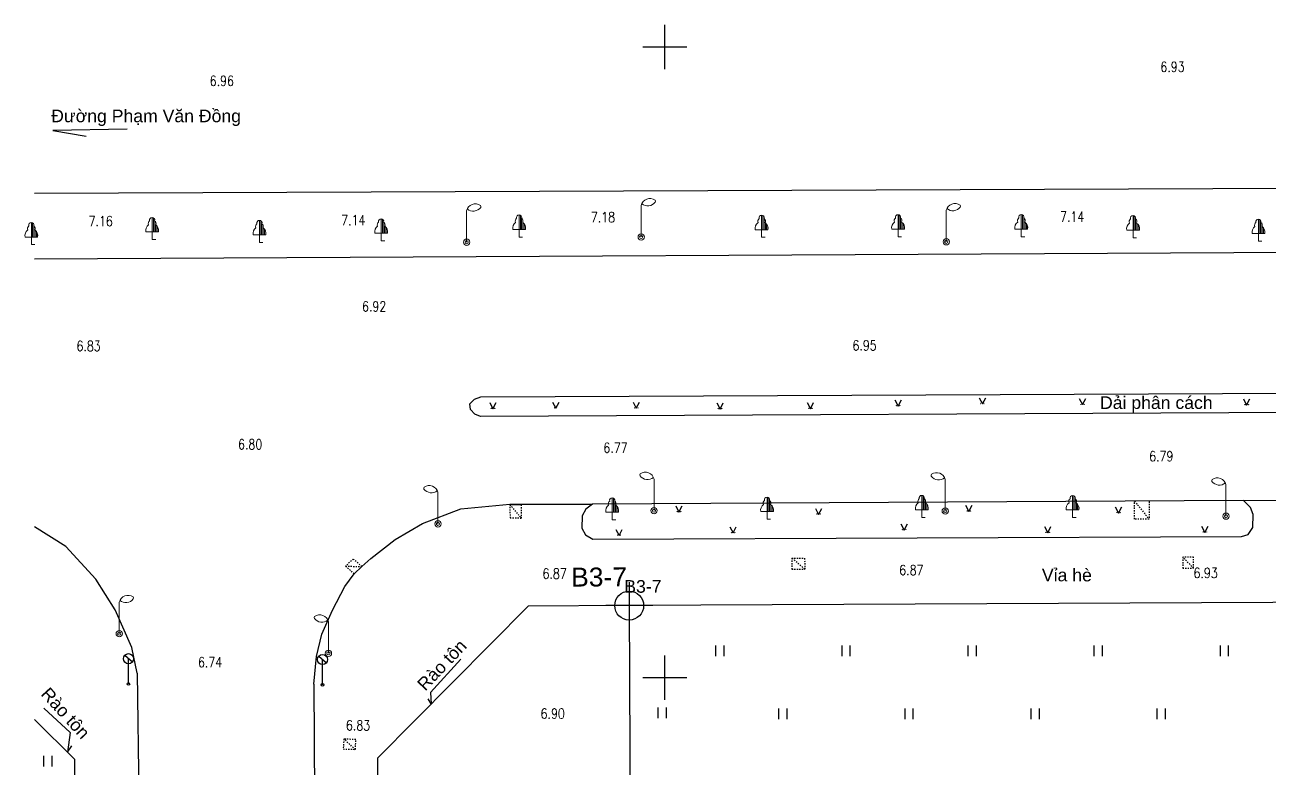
# Model space of a CAD drawing. Header units: millimetres. Extents: x 581430 to 583682, y 2329840 to 2330113.
# Drawn here: x 583337 to 583435.6, y 2330042.8 to 2330101.7 of the extents above; entities that cross this region are included whole.
import ezdxf
from ezdxf.enums import TextEntityAlignment as Align
from ezdxf.xclip import XClip

# ---------------------------------------------------------------- set-up
doc = ezdxf.new("R2010")
doc.units = ezdxf.units.MM
doc.header["$LTSCALE"] = 0.001
doc.header["$MEASUREMENT"] = 0
doc.header["$XCLIPFRAME"] = 0
doc.linetypes.add('NETNHA500', pattern=[0.75, 0.5, -0.25])
for name, color, linetype in [('CHUGIAI', 250, 'Continuous'), ('Existing map', 250, 'Continuous'), ('new block$0$giao thong chuan 28 06$0$giao thong chuan$0$giao thongsua theo ssd$0$giao thong canh quan$0$giao thong$0$CHUTHICH', 7, 'Continuous'), ('Red line', 1, 'Continuous'), ('TOA DO', 7, 'Continuous')]:
    doc.layers.add(name, color=color, linetype=linetype)
doc.layers.add('KYHIEU', color=250, linetype='Continuous', lineweight=0)
doc.layers.add('new block$0$giao thong chuan 28 06$0$giao thong chuan$0$giao thongsua theo ssd$0$giao thong canh quan$0$giao thong$0$TOADO', color=7, linetype='Continuous', lineweight=35)
doc.styles.add('CHU', font='', dxfattribs={"height": 1.5})
doc.styles.add('DC', font='romans.shx', dxfattribs={"width": 0.8, "height": 0.8})
doc.styles.add('new block$0$giao thong chuan 28 06$0$giao thong chuan$0$giao thongsua theo ssd$0$giao thong canh quan$0$giao thong$0$VNARIALNARROW', font='')
doc.styles.get('CHU').set_extended_font_data('.VnArial')
doc.styles.get('new block$0$giao thong chuan 28 06$0$giao thong chuan$0$giao thongsua theo ssd$0$giao thong canh quan$0$giao thong$0$VNARIALNARROW').set_extended_font_data('.VnArialH', bold=True)

# ---------------------------------------------------------------- blocks, each defined once
blk = doc.blocks.new('CAYLR')
at = {"layer": 'KYHIEU'}
for points in [[(0, 1.75, 0.497303), (-0.198201, 1.488681, 0.339551), (-0.284941, 1.163565, 0.289175), (-0.5, 0.602359)], [(0, 1.75, -0.497303), (0.198201, 1.488681, -0.339551), (0.284941, 1.163565, -0.289175), (0.5, 0.602359)]]:
    blk.add_lwpolyline(points, format="xyb", dxfattribs=at)
for points in [[(0, 0), (0, 1.75)], [(0.1, 0.602359), (0.1, 1.724173)], [(0.2, 0.602359), (0.2, 1.487287)], [(0.3, 0.602359), (0.3, 1.151908)], [(0.4, 0.602359), (0.4, 1.04811)], [(-0.5, 0.602359), (0.5, 0.602359)], [(0, 0), (0.280275, -0.001587)], [(0.5, 0.602359), (0.5, 0.822811)]]:
    blk.add_lwpolyline(points, dxfattribs=at)
blk = doc.blocks.new('DEN-P')
at = {"layer": 'KYHIEU'}
for points in [[(1.097, 2.919, 0.523652), (0, 2.5, 0.549376)], [(0.048, 2.635, 0.420531), (1.114, 2.755, 0.572241)]]:
    blk.add_lwpolyline(points, format="xyb", dxfattribs=at)
blk.add_lwpolyline([(0, 0), (0, 2.5)], dxfattribs=at)
for radius in [0.25, 0.125]:
    blk.add_circle((0, 0), radius, dxfattribs=at)
blk.add_arc((0.949, 2.821), 0.178, 338.08956, 33.4085, dxfattribs=at)
blk = doc.blocks.new('DEN-T')
at = {"layer": 'KYHIEU'}
for points in [[(-1.097, 2.919, -0.523652), (0, 2.5, -0.549376)], [(-0.048, 2.635, -0.420531), (-1.114, 2.755, -0.572241)]]:
    blk.add_lwpolyline(points, format="xyb", dxfattribs=at)
blk.add_lwpolyline([(0, 0), (0, 2.5)], dxfattribs=at)
for radius in [0.25, 0.125]:
    blk.add_circle((0, 0), radius, dxfattribs=at)
blk.add_arc((-0.949, 2.821), 0.178, 146.5915, 201.91044, dxfattribs=at)
blk = doc.blocks.new('BB')
at = {"layer": 'CHUGIAI'}
for p, q in [((-0.288, 2.278), (0.314, 1.752)), ((0, 0), (0, 2))]:
    blk.add_line(p, q, dxfattribs=at)
for centre, radius in [((0, 2), 0.4), ((0, 0), 0.1)]:
    blk.add_circle(centre, radius, dxfattribs=at)
blk = doc.blocks.new('DEN-P-flat-14')
at = {"layer": 'KYHIEU'}
for points in [[(1.097, 2.919, 0.523652), (0, 2.5, 0.549376)], [(0.048, 2.635, 0.420531), (1.114, 2.755, 0.572241)]]:
    blk.add_lwpolyline(points, format="xyb", dxfattribs=at)
blk.add_lwpolyline([(0, 0), (0, 2.5)], dxfattribs=at)
for radius in [0.25, 0.125]:
    blk.add_circle((0, 0), radius, dxfattribs=at)
blk.add_arc((0.949, 2.821), 0.178, 338.08956, 33.4085, dxfattribs=at)
blk = doc.blocks.new('BB-flat-6')
at = {"layer": 'CHUGIAI'}
for p, q in [((-0.288, 2.278), (0.314, 1.752)), ((0, 0), (0, 2))]:
    blk.add_line(p, q, dxfattribs=at)
for centre, radius in [((0, 2), 0.4), ((0, 0), 0.1)]:
    blk.add_circle(centre, radius, dxfattribs=at)
blk = doc.blocks.new('BB-flat-7')
at = {"layer": 'CHUGIAI'}
for p, q in [((-0.288, 2.278), (0.314, 1.752)), ((0, 0), (0, 2))]:
    blk.add_line(p, q, dxfattribs=at)
for centre, radius in [((0, 2), 0.4), ((0, 0), 0.1)]:
    blk.add_circle(centre, radius, dxfattribs=at)
blk = doc.blocks.new('DEN-T-flat-21')
at = {"layer": 'KYHIEU'}
for points in [[(-1.097, 2.919, -0.523652), (0, 2.5, -0.549376)], [(-0.048, 2.635, -0.420531), (-1.114, 2.755, -0.572241)]]:
    blk.add_lwpolyline(points, format="xyb", dxfattribs=at)
blk.add_lwpolyline([(0, 0), (0, 2.5)], dxfattribs=at)
for radius in [0.25, 0.125]:
    blk.add_circle((0, 0), radius, dxfattribs=at)
blk.add_arc((-0.949, 2.821), 0.178, 146.5915, 201.91044, dxfattribs=at)
blk = doc.blocks.new('DEN-T-flat-22')
at = {"layer": 'KYHIEU'}
for points in [[(-1.097, 2.919, -0.523652), (0, 2.5, -0.549376)], [(-0.048, 2.635, -0.420531), (-1.114, 2.755, -0.572241)]]:
    blk.add_lwpolyline(points, format="xyb", dxfattribs=at)
blk.add_lwpolyline([(0, 0), (0, 2.5)], dxfattribs=at)
for radius in [0.25, 0.125]:
    blk.add_circle((0, 0), radius, dxfattribs=at)
blk.add_arc((-0.949, 2.821), 0.178, 146.5915, 201.91044, dxfattribs=at)
blk = doc.blocks.new('DEN-T-flat-23')
at = {"layer": 'KYHIEU'}
for points in [[(-1.097, 2.919, -0.523652), (0, 2.5, -0.549376)], [(-0.048, 2.635, -0.420531), (-1.114, 2.755, -0.572241)]]:
    blk.add_lwpolyline(points, format="xyb", dxfattribs=at)
blk.add_lwpolyline([(0, 0), (0, 2.5)], dxfattribs=at)
for radius in [0.25, 0.125]:
    blk.add_circle((0, 0), radius, dxfattribs=at)
blk.add_arc((-0.949, 2.821), 0.178, 146.5915, 201.91044, dxfattribs=at)
blk = doc.blocks.new('DEN-T-flat-24')
at = {"layer": 'KYHIEU'}
for points in [[(-1.097, 2.919, -0.523652), (0, 2.5, -0.549376)], [(-0.048, 2.635, -0.420531), (-1.114, 2.755, -0.572241)]]:
    blk.add_lwpolyline(points, format="xyb", dxfattribs=at)
blk.add_lwpolyline([(0, 0), (0, 2.5)], dxfattribs=at)
for radius in [0.25, 0.125]:
    blk.add_circle((0, 0), radius, dxfattribs=at)
blk.add_arc((-0.949, 2.821), 0.178, 146.5915, 201.91044, dxfattribs=at)
blk = doc.blocks.new('DEN-T-flat-25')
at = {"layer": 'KYHIEU'}
for points in [[(-1.097, 2.919, -0.523652), (0, 2.5, -0.549376)], [(-0.048, 2.635, -0.420531), (-1.114, 2.755, -0.572241)]]:
    blk.add_lwpolyline(points, format="xyb", dxfattribs=at)
blk.add_lwpolyline([(0, 0), (0, 2.5)], dxfattribs=at)
for radius in [0.25, 0.125]:
    blk.add_circle((0, 0), radius, dxfattribs=at)
blk.add_arc((-0.949, 2.821), 0.178, 146.5915, 201.91044, dxfattribs=at)
blk = doc.blocks.new('DEN-P-flat-37')
at = {"layer": 'KYHIEU'}
for points in [[(1.097, 2.919, 0.523652), (0, 2.5, 0.549376)], [(0.048, 2.635, 0.420531), (1.114, 2.755, 0.572241)]]:
    blk.add_lwpolyline(points, format="xyb", dxfattribs=at)
blk.add_lwpolyline([(0, 0), (0, 2.5)], dxfattribs=at)
for radius in [0.25, 0.125]:
    blk.add_circle((0, 0), radius, dxfattribs=at)
blk.add_arc((0.949, 2.821), 0.178, 338.08956, 33.4085, dxfattribs=at)
blk = doc.blocks.new('DEN-P-flat-38')
at = {"layer": 'KYHIEU'}
for points in [[(1.097, 2.919, 0.523652), (0, 2.5, 0.549376)], [(0.048, 2.635, 0.420531), (1.114, 2.755, 0.572241)]]:
    blk.add_lwpolyline(points, format="xyb", dxfattribs=at)
blk.add_lwpolyline([(0, 0), (0, 2.5)], dxfattribs=at)
for radius in [0.25, 0.125]:
    blk.add_circle((0, 0), radius, dxfattribs=at)
blk.add_arc((0.949, 2.821), 0.178, 338.08956, 33.4085, dxfattribs=at)
blk = doc.blocks.new('CAYLR-flat-36')
at = {"layer": 'KYHIEU'}
for points in [[(0, 1.75, 0.497303), (-0.198, 1.489, 0.339551), (-0.285, 1.164, 0.289175), (-0.5, 0.602)], [(0, 1.75, -0.497303), (0.198, 1.489, -0.339551), (0.285, 1.164, -0.289175), (0.5, 0.602)]]:
    blk.add_lwpolyline(points, format="xyb", dxfattribs=at)
for points in [[(0, 0), (0, 1.75)], [(0.1, 0.602), (0.1, 1.724)], [(0.2, 0.602), (0.2, 1.487)], [(0.3, 0.602), (0.3, 1.152)], [(0.4, 0.602), (0.4, 1.048)], [(-0.5, 0.602), (0.5, 0.602)], [(0, 0), (0.28, -0.002)], [(0.5, 0.602), (0.5, 0.823)]]:
    blk.add_lwpolyline(points, dxfattribs=at)
blk = doc.blocks.new('DEN-P-flat-39')
at = {"layer": 'KYHIEU'}
for points in [[(1.097, 2.919, 0.523652), (0, 2.5, 0.549376)], [(0.048, 2.635, 0.420531), (1.114, 2.755, 0.572241)]]:
    blk.add_lwpolyline(points, format="xyb", dxfattribs=at)
blk.add_lwpolyline([(0, 0), (0, 2.5)], dxfattribs=at)
for radius in [0.25, 0.125]:
    blk.add_circle((0, 0), radius, dxfattribs=at)
blk.add_arc((0.949, 2.821), 0.178, 338.08956, 33.4085, dxfattribs=at)
blk = doc.blocks.new('Existing map')
at = {"layer": 'Existing map'}
h = blk.add_hatch(color=256, dxfattribs=at)
h.paths.add_polyline_path([(-219.647, -15.722, 1), (-219.669, -15.722, 1)])
h.paths.add_polyline_path([(-219.906, -15.722, 1), (-219.928, -15.722, 1)])
h = blk.add_hatch(color=256, dxfattribs=at)
h.paths.add_polyline_path([(-211.716, -15.78, 1), (-211.738, -15.78, 1)])
h.paths.add_polyline_path([(-211.975, -15.78, 1), (-211.997, -15.78, 1)])
h = blk.add_hatch(color=256, dxfattribs=at)
h.paths.add_polyline_path([(-258.462, -16.109, 1), (-258.484, -16.109, 1)])
h.paths.add_polyline_path([(-258.721, -16.109, 1), (-258.743, -16.109, 1)])
h = blk.add_hatch(color=256, dxfattribs=at)
h.paths.add_polyline_path([(-253.471, -16.066, 1), (-253.493, -16.066, 1)])
h.paths.add_polyline_path([(-253.73, -16.066, 1), (-253.752, -16.066, 1)])
h = blk.add_hatch(color=256, dxfattribs=at)
h.paths.add_polyline_path([(-247.097, -16.066, 1), (-247.119, -16.066, 1)])
h.paths.add_polyline_path([(-247.356, -16.066, 1), (-247.378, -16.066, 1)])
h = blk.add_hatch(color=256, dxfattribs=at)
h.paths.add_polyline_path([(-240.454, -16.138, 1), (-240.476, -16.138, 1)])
h.paths.add_polyline_path([(-240.713, -16.138, 1), (-240.735, -16.138, 1)])
h = blk.add_hatch(color=256, dxfattribs=at)
h.paths.add_polyline_path([(-233.288, -16.103, 1), (-233.31, -16.103, 1)])
h.paths.add_polyline_path([(-233.547, -16.103, 1), (-233.569, -16.103, 1)])
h = blk.add_hatch(color=256, dxfattribs=at)
h.paths.add_polyline_path([(-226.329, -15.895, 1), (-226.351, -15.895, 1)])
h.paths.add_polyline_path([(-226.588, -15.895, 1), (-226.61, -15.895, 1)])
h = blk.add_hatch(color=256, dxfattribs=at)
h.paths.add_polyline_path([(-198.696, -15.815, 1), (-198.718, -15.815, 1)])
h.paths.add_polyline_path([(-198.955, -15.815, 1), (-198.977, -15.815, 1)])
h = blk.add_hatch(color=256, dxfattribs=at)
h.paths.add_polyline_path([(-243.71, -24.301, 1), (-243.732, -24.301, 1)])
h.paths.add_polyline_path([(-243.969, -24.301, 1), (-243.991, -24.301, 1)])
h = blk.add_hatch(color=256, dxfattribs=at)
h.paths.add_polyline_path([(-232.638, -24.491, 1), (-232.66, -24.491, 1)])
h.paths.add_polyline_path([(-232.897, -24.491, 1), (-232.919, -24.491, 1)])
h = blk.add_hatch(color=256, dxfattribs=at)
h.paths.add_polyline_path([(-220.719, -24.242, 1), (-220.741, -24.242, 1)])
h.paths.add_polyline_path([(-220.978, -24.242, 1), (-221, -24.242, 1)])
h = blk.add_hatch(color=256, dxfattribs=at)
h.paths.add_polyline_path([(-208.859, -24.378, 1), (-208.881, -24.378, 1)])
h.paths.add_polyline_path([(-209.117, -24.378, 1), (-209.139, -24.378, 1)])
h = blk.add_hatch(color=256, dxfattribs=at)
h.paths.add_polyline_path([(-248.462, -26.159, 1), (-248.484, -26.159, 1)])
h.paths.add_polyline_path([(-248.721, -26.159, 1), (-248.743, -26.159, 1)])
h = blk.add_hatch(color=256, dxfattribs=at)
h.paths.add_polyline_path([(-239.422, -25.952, 1), (-239.444, -25.952, 1)])
h.paths.add_polyline_path([(-239.681, -25.952, 1), (-239.703, -25.952, 1)])
h = blk.add_hatch(color=256, dxfattribs=at)
h.paths.add_polyline_path([(-225.851, -25.731, 1), (-225.873, -25.731, 1)])
h.paths.add_polyline_path([(-226.11, -25.731, 1), (-226.132, -25.731, 1)])
h = blk.add_hatch(color=256, dxfattribs=at)
h.paths.add_polyline_path([(-214.47, -25.938, 1), (-214.492, -25.938, 1)])
h.paths.add_polyline_path([(-214.729, -25.938, 1), (-214.751, -25.938, 1)])
h = blk.add_hatch(color=256, dxfattribs=at)
h.paths.add_polyline_path([(-202.01, -25.912, 1), (-202.032, -25.912, 1)])
h.paths.add_polyline_path([(-202.269, -25.912, 1), (-202.291, -25.912, 1)])
for p, q in [((-244.967, 10.795), (-244.967, 14.295)), ((-246.717, 12.545), (-243.217, 12.545)), ((-287.612, 6.016), (-293.51, 5.914)), ((-287.612, 6.016), (-293.51, 5.914)), ((-293.51, 5.914), (-290.86, 5.466)), ((-293.51, 5.914), (-290.86, 5.466)), ((-49.177, 1.895), (-294.967, 0.914)), ((-294.967, -4.246), (-49.177, -2.985)), ((-259.557, -15.195), (-66.587, -14.345)), ((-260.447, -15.745), (-260.067, -15.375)), ((-260.377, -16.185), (-260.447, -15.745)), ((-260.067, -15.375), (-259.557, -15.195)), ((-258.86, -15.653), (-258.603, -16.139)), ((-258.603, -16.139), (-258.345, -15.653)), ((-253.869, -15.61), (-253.611, -16.096)), ((-253.611, -16.096), (-253.354, -15.61)), ((-247.495, -15.61), (-247.237, -16.096)), ((-247.237, -16.096), (-246.98, -15.61)), ((-240.852, -15.682), (-240.594, -16.168)), ((-240.594, -16.168), (-240.337, -15.682)), ((-233.686, -15.647), (-233.428, -16.133)), ((-233.428, -16.133), (-233.171, -15.647)), ((-226.727, -15.44), (-226.469, -15.926)), ((-226.469, -15.926), (-226.212, -15.44)), ((-220.045, -15.267), (-219.788, -15.753)), ((-219.788, -15.753), (-219.53, -15.267)), ((-212.114, -15.324), (-211.857, -15.81)), ((-211.857, -15.81), (-211.599, -15.324)), ((-199.094, -15.359), (-198.837, -15.845)), ((-198.837, -15.845), (-198.579, -15.359)), ((-260.037, -16.565), (-260.377, -16.185)), ((-259.577, -16.745), (-260.037, -16.565)), ((-152.557, -16.235), (-259.577, -16.745)), ((-199.077, -23.405), (-250.717, -23.715)), ((-199.077, -23.405), (-189.137, -23.345)), ((-198.537, -23.975), (-199.077, -23.405)), ((-264.177, -25.235), (-261.137, -24.065)), ((-261.137, -24.065), (-257.257, -23.715)), ((-257.257, -23.715), (-250.717, -23.715)), ((-256.377, -23.745), (-257.257, -23.745)), ((-251.537, -24.635), (-251.547, -25.605)), ((-251.237, -24.095), (-251.537, -24.635)), ((-250.717, -23.715), (-251.237, -24.095)), ((-244.108, -23.845), (-243.85, -24.331)), ((-243.85, -24.331), (-243.593, -23.845)), ((-233.036, -24.035), (-232.779, -24.521)), ((-232.779, -24.521), (-232.521, -24.035)), ((-221.117, -23.787), (-220.86, -24.273)), ((-220.86, -24.273), (-220.602, -23.787)), ((-209.256, -23.922), (-208.999, -24.408)), ((-208.999, -24.408), (-208.741, -23.922)), ((-198.317, -24.535), (-198.537, -23.975)), ((-198.337, -25.555), (-198.317, -24.535)), ((-292.467, -27.065), (-294.967, -25.5)), ((-266.347, -26.495), (-264.177, -25.235)), ((-251.547, -25.605), (-251.257, -26.145)), ((-239.82, -25.497), (-239.563, -25.983)), ((-239.563, -25.983), (-239.305, -25.497)), ((-226.249, -25.275), (-225.991, -25.761)), ((-225.991, -25.761), (-225.734, -25.275)), ((-214.868, -25.482), (-214.611, -25.968)), ((-214.611, -25.968), (-214.353, -25.482)), ((-202.408, -25.457), (-202.151, -25.943)), ((-202.151, -25.943), (-201.893, -25.457)), ((-198.727, -26.095), (-198.337, -25.555)), ((-268.297, -28.005), (-266.347, -26.495)), ((-251.257, -26.145), (-250.687, -26.485)), ((-250.687, -26.485), (-199.247, -26.275)), ((-248.86, -25.703), (-248.603, -26.189)), ((-248.603, -26.189), (-248.345, -25.703)), ((-199.247, -26.275), (-198.727, -26.095)), ((-290.087, -29.645), (-292.467, -27.065)), ((-268.997, -28.655), (-268.297, -28.005)), ((-270.337, -30.225), (-269.607, -29.215)), ((-268.997, -28.655), (-269.607, -29.215)), ((-288.557, -32.075), (-290.087, -29.645)), ((-271.337, -32.105), (-270.337, -30.225)), ((-287.227, -35.065), (-288.557, -32.075)), ((-272.177, -34.005), (-271.337, -32.105)), ((-255.817, -31.785), (-267.757, -43.845)), ((-247.797, -31.745), (-255.817, -31.785)), ((-272.587, -35.775), (-272.177, -34.005)), ((-286.807, -37.095), (-287.227, -35.065)), ((-240.946, -34.902), (-240.946, -35.746)), ((-240.296, -34.902), (-240.296, -35.746)), ((-230.946, -34.902), (-230.946, -35.746)), ((-230.296, -34.902), (-230.296, -35.746)), ((-220.946, -34.902), (-220.946, -35.746)), ((-220.296, -34.902), (-220.296, -35.746)), ((-210.946, -34.902), (-210.946, -35.746)), ((-210.296, -34.902), (-210.296, -35.746)), ((-200.946, -34.902), (-200.946, -35.746)), ((-200.296, -34.902), (-200.296, -35.746)), ((-272.817, -37.975), (-272.587, -35.775)), ((-261.157, -35.999), (-263.564, -38.64)), ((-244.967, -39.205), (-244.967, -35.705)), ((-286.807, -37.095), (-286.677, -48.385)), ((-246.717, -37.455), (-243.217, -37.455)), ((-272.817, -37.975), (-272.737, -48.595)), ((-263.496, -39.541), (-263.744, -39.147)), ((-263.564, -38.64), (-263.496, -39.541)), ((-294.214, -39.882), (-292.134, -41.797)), ((-245.52, -39.817), (-245.52, -40.661)), ((-244.87, -39.817), (-244.87, -40.661)), ((-235.946, -39.902), (-235.946, -40.746)), ((-235.296, -39.902), (-235.296, -40.746)), ((-225.946, -39.902), (-225.946, -40.746)), ((-225.296, -39.902), (-225.296, -40.746)), ((-215.946, -39.902), (-215.946, -40.746)), ((-215.296, -39.902), (-215.296, -40.746)), ((-205.946, -39.902), (-205.946, -40.746)), ((-205.296, -39.902), (-205.296, -40.746)), ((-291.757, -43.955), (-294.967, -40.777)), ((-292.134, -41.797), (-292.34, -43.378)), ((-292.34, -43.378), (-291.997, -42.851)), ((-294.236, -43.664), (-294.236, -44.508)), ((-293.586, -43.664), (-293.586, -44.508)), ((-291.467, -105.265), (-291.757, -43.955)), ((-267.757, -43.845), (-267.052, -193.736))]:
    blk.add_line(p, q, dxfattribs=at)
at = {"layer": 'Existing map', "linetype": 'NETNHA500'}
for p, q in [((-207.73, -24.88), (-207.73, -23.457)), ((-207.73, -23.457), (-206.577, -24.88)), ((-206.577, -23.485), (-206.577, -24.88)), ((-257.257, -23.715), (-257.247, -24.775)), ((-257.257, -23.745), (-256.367, -24.805)), ((-256.377, -23.745), (-256.367, -24.805)), ((-257.247, -24.775), (-256.367, -24.805)), ((-206.577, -24.88), (-207.73, -24.88)), ((-269.677, -28.055), (-270.287, -28.615)), ((-268.997, -28.655), (-269.677, -28.055)), ((-234.907, -27.975), (-233.887, -27.985)), ((-233.877, -28.845), (-234.907, -27.975)), ((-234.907, -27.975), (-234.907, -28.861)), ((-233.887, -27.985), (-233.877, -28.845)), ((-203.037, -27.895), (-203.907, -27.895)), ((-203.907, -27.895), (-203.907, -28.778)), ((-203.047, -28.778), (-203.907, -27.895)), ((-203.047, -28.755), (-203.037, -27.895)), ((-269.607, -29.215), (-270.287, -28.615)), ((-270.287, -28.615), (-268.997, -28.655)), ((-234.907, -28.861), (-233.877, -28.845)), ((-203.907, -28.778), (-203.047, -28.778)), ((-270.427, -42.325), (-270.478, -43.112)), ((-269.477, -42.365), (-270.427, -42.325)), ((-269.507, -43.145), (-270.427, -42.325)), ((-269.507, -43.145), (-269.477, -42.365)), ((-270.478, -43.112), (-269.507, -43.145))]:
    blk.add_line(p, q, dxfattribs=at)
at = {"layer": 'Existing map'}
for centre in [(-219.917, -15.722), (-219.658, -15.722), (-211.986, -15.78), (-211.727, -15.78), (-258.732, -16.109), (-258.473, -16.109), (-253.741, -16.066), (-253.482, -16.066), (-247.367, -16.066), (-247.108, -16.066), (-240.724, -16.138), (-240.465, -16.138), (-233.558, -16.103), (-233.299, -16.103), (-226.599, -15.895), (-226.34, -15.895), (-198.966, -15.815), (-198.707, -15.815), (-243.98, -24.301), (-243.721, -24.301), (-232.908, -24.491), (-232.649, -24.491), (-220.989, -24.242), (-220.73, -24.242), (-209.128, -24.378), (-208.87, -24.378), (-248.732, -26.159), (-248.473, -26.159), (-239.692, -25.952), (-239.433, -25.952), (-226.121, -25.731), (-225.862, -25.731), (-214.74, -25.938), (-214.481, -25.938), (-202.28, -25.912), (-202.021, -25.912)]:
    blk.add_circle(centre, 0.011, dxfattribs=at)
for name, p in [('DEN-P', (-260.687, -2.935)), ('DEN-P-flat-39', (-260.687, -2.935)), ('DEN-P', (-246.847, -2.515)), ('DEN-P-flat-38', (-246.847, -2.515)), ('DEN-P', (-222.657, -2.905)), ('DEN-P-flat-37', (-222.657, -2.905)), ('CAYLR', (-285.627, -2.725)), ('CAYLR', (-256.527, -2.525)), ('CAYLR', (-237.297, -2.545)), ('CAYLR', (-226.477, -2.505)), ('CAYLR', (-216.705, -2.498)), ('CAYLR', (-207.843, -2.576)), ('CAYLR', (-295.207, -3.125)), ('CAYLR-flat-36', (-295.207, -3.125)), ('CAYLR', (-277.117, -2.955)), ('CAYLR', (-267.467, -2.825)), ('CAYLR', (-197.9, -2.857)), ('DEN-T', (-245.827, -24.215)), ('DEN-T-flat-23', (-245.827, -24.215)), ('DEN-T', (-222.737, -24.245)), ('DEN-T-flat-22', (-222.737, -24.245)), ('DEN-T', (-200.477, -24.655)), ('DEN-T-flat-21', (-200.477, -24.655)), ('DEN-T', (-262.967, -25.265)), ('DEN-T-flat-25', (-262.967, -25.265)), ('CAYLR', (-249.147, -24.945)), ('CAYLR', (-236.867, -24.895)), ('CAYLR', (-224.597, -24.755)), ('CAYLR', (-212.637, -24.765)), ('DEN-P', (-288.237, -33.975)), ('DEN-P-flat-14', (-288.237, -33.975)), ('DEN-T', (-271.647, -35.525)), ('DEN-T-flat-24', (-271.647, -35.525)), ('BB', (-287.507, -37.955)), ('BB-flat-7', (-287.507, -37.955)), ('BB', (-272.117, -38.025)), ('BB-flat-6', (-272.117, -38.025))]:
    blk.add_blockref(name, p, dxfattribs=at)
at = {"layer": 'Existing map', "style": 'DC', "width": 0.8}
for s, p in [('6.93', (-205.674, 10.571)), ('6.96', (-281.06, 9.464)), ('7.16', (-290.666, -1.661)), ('7.14', (-270.636, -1.583)), ('7.18', (-250.84, -1.348)), ('7.14', (-213.628, -1.313)), ('6.92', (-268.98, -8.425)), ('6.95', (-230.093, -11.518)), ('6.77', (-249.84, -19.629)), ('6.79', (-206.565, -20.303)), ('6.74', (-281.993, -36.625))]:
    blk.add_text(s, height=0.8001, dxfattribs=at).set_placement(p)
at = {"layer": 'Existing map', "style": 'CHU'}
for s, p in [('§\xadêng Ph¹m V¨n §ång', (-293.633, 6.578)), ('§\xadêng Ph¹m V¨n §ång', (-293.633, 6.578)), ('D¶i ph©n c¸ch', (-210.463, -16.154)), ('D¶i ph©n c¸ch', (-210.463, -16.154)), ('VØa hÌ', (-215.07, -29.823)), ('VØa hÌ', (-215.07, -29.823)), ('B3-7', (-248.187, -30.724))]:
    blk.add_text(s, height=1, dxfattribs=at).set_placement(p)
at = {"layer": 'Existing map', "style": 'DC', "width": 0.8}
for s, p in [('6.83', (-291.627, -10.765)), ('6.80', (-278.815, -18.56)), ('6.87', (-226.382, -28.527)), ('6.87', (-254.672, -28.81)), ('6.93', (-203.047, -28.755)), ('6.90', (-254.824, -39.905)), ('6.83', (-270.261, -40.842))]:
    blk.add_text(s, height=0.8001, dxfattribs=at).set_placement(p, align=Align.TOP_LEFT)
at = {"layer": 'Existing map', "style": 'CHU'}
for rotation, p in [(46.43408, (-263.974, -38.569)), (312.40434, (-294.513, -38.802))]:
    blk.add_text('Rµo t«n', height=1, rotation=rotation, dxfattribs=at).set_placement(p)
blk = doc.blocks.new('new block$0$giao thong chuan 28 06$0$giao thong chuan$0$giao thongsua theo ssd$0$giao thong canh quan$0$giao thong$0$n')
at = {"layer": 'TOA DO', "color": 177}
for p, q in [((0, 1.865), (0, 0)), ((1.865, 0), (-1.865, 0)), ((0, 0), (0, -1.865))]:
    blk.add_line(p, q, dxfattribs=at)
blk.add_circle((0, 0), 1.147, dxfattribs=at)

msp = doc.modelspace()

# ---------------------------------------------------------------- linework, layer by layer
at = {"layer": 'Red line'}
msp.add_lwpolyline([(583607.861, 2330026.75), (583577.721, 2330056.61), (583384.881, 2330055.71), (583385.321, 2329957.39), (583608.181, 2329958.45)], close=True, dxfattribs=at)

# ---------------------------------------------------------------- block references
ref = msp.add_blockref('Existing map', (583632.679, 2330087.455))
XClip(ref).set_block_clipping_path([(-309.5753765585, -170.2706607217), (49.0361552699, 25.2812677324)])
at = {"layer": 'new block$0$giao thong chuan 28 06$0$giao thong chuan$0$giao thongsua theo ssd$0$giao thong canh quan$0$giao thong$0$TOADO'}
msp.add_blockref('new block$0$giao thong chuan 28 06$0$giao thong chuan$0$giao thongsua theo ssd$0$giao thong canh quan$0$giao thong$0$n', (583384.881, 2330055.71), dxfattribs=at)

# ---------------------------------------------------------------- texts
at = {"layer": 'new block$0$giao thong chuan 28 06$0$giao thong chuan$0$giao thongsua theo ssd$0$giao thong canh quan$0$giao thong$0$CHUTHICH', "insert": (583380.274, 2330058.717), "char_height": 1.5, "width": 87.09622, "attachment_point": 1, "rotation": 0.26952, "style": 'new block$0$giao thong chuan 28 06$0$giao thong chuan$0$giao thongsua theo ssd$0$giao thong canh quan$0$giao thong$0$VNARIALNARROW'}
msp.add_mtext('{\\fArial|b0|i0|c0|p34;B3-7}', dxfattribs=at)

doc.saveas('drawing.dxf')
